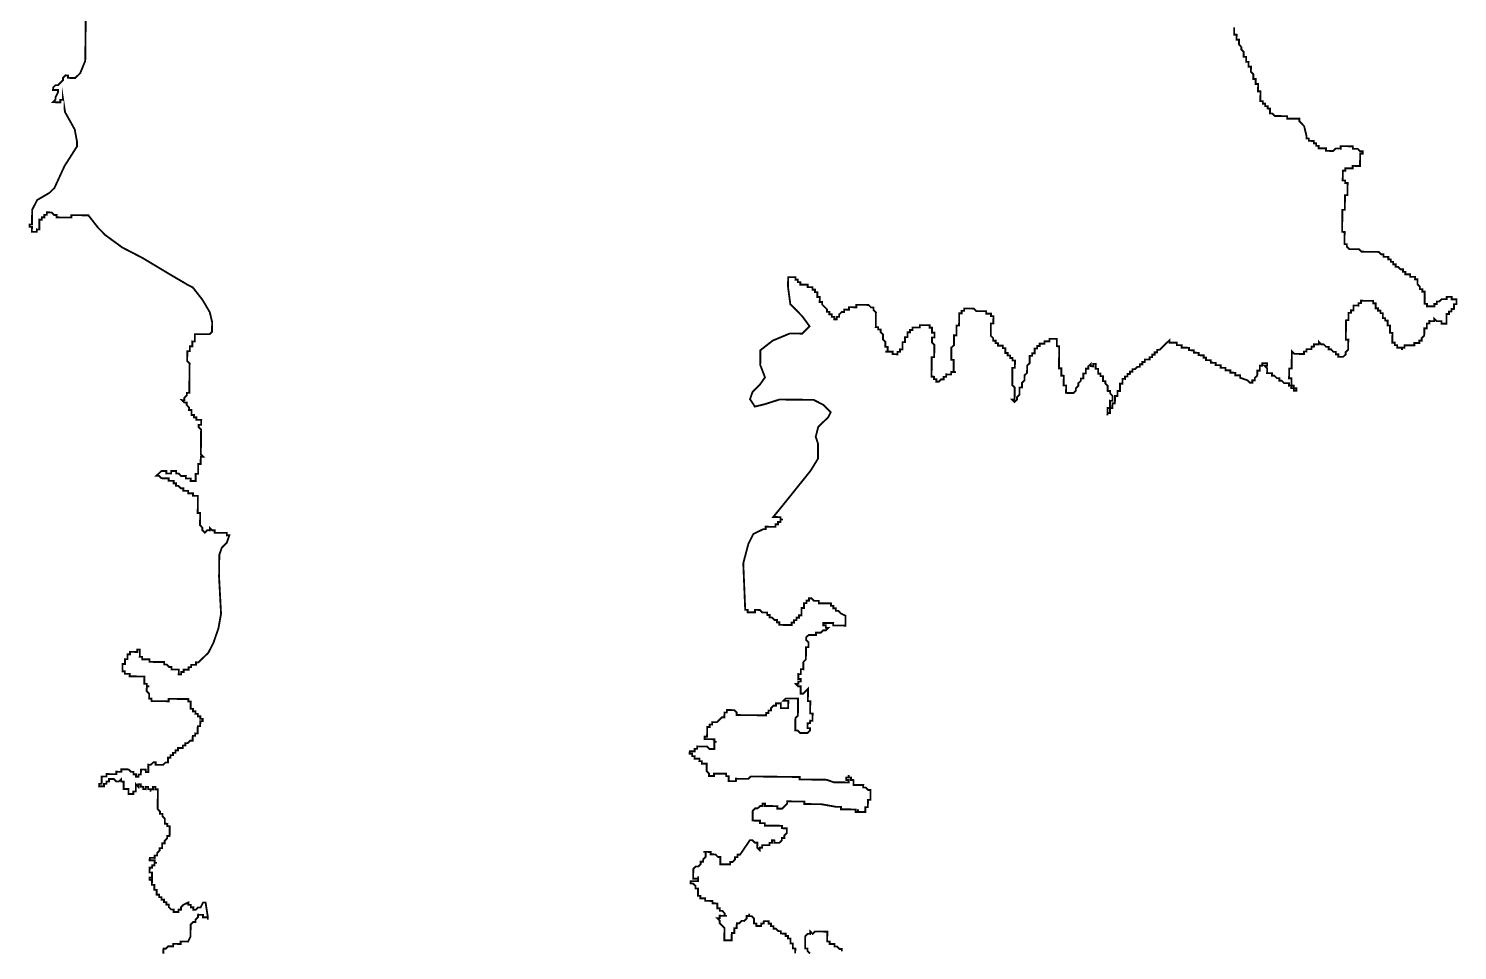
# Model space of a CAD drawing. Header units: metres. Extents: x 257673 to 289848, y 2129691 to 2228029.
# Drawn here: x 264902 to 267212, y 2200883 to 2202372 of the extents above; entities that cross this region are included whole.
import ezdxf

# ---------------------------------------------------------------- set-up
doc = ezdxf.new("R2010")
doc.units = ezdxf.units.M
doc.header["$MEASUREMENT"] = 0
doc.layers.add('HAZARDS LINE', color=1, linetype='Continuous')

msp = doc.modelspace()

# ---------------------------------------------------------------- linework, layer by layer
at = {"layer": 'HAZARDS LINE', "lineweight": 18, "const_width": 2.97}
for points in [[(265120.2, 2200877.5), (265120.2, 2200881.4), (265120.3, 2200885.4), (265124.2, 2200885.3), (265128.2, 2200889.2), (265132.2, 2200889.2), (265136.1, 2200889.2), (265136.2, 2200893.1), (265140.1, 2200893.1), (265144.1, 2200893), (265148.1, 2200893), (265148.1, 2200896.9), (265160, 2200896.8), (265164, 2200904.7), (265164.1, 2200908.6), (265164.1, 2200912.6), (265164.2, 2200916.6), (265164.2, 2200920.5), (265164.2, 2200924.5), (265168.2, 2200928.4), (265172.2, 2200928.3), (265172.2, 2200932.3), (265176.2, 2200936.2), (265176.3, 2200940.2), (265180.3, 2200940.1), (265184.2, 2200940.1), (265184.2, 2200936.1), (265188.1, 2200936.1), (265192.1, 2200936), (265192, 2200932.1), (265192.1, 2200936), (265188.4, 2200959.8), (265184.4, 2200959.9), (265180.4, 2200952), (265176.4, 2200952), (265172.4, 2200948.1), (265168.5, 2200948.2), (265168.5, 2200952.1), (265164.6, 2200952.2), (265164.6, 2200956.1), (265160.6, 2200956.2), (265160.7, 2200960.1), (265152.7, 2200956.3), (265148.7, 2200952.4), (265148.7, 2200948.4), (265144.7, 2200948.4), (265144.7, 2200944.5), (265140.7, 2200944.5), (265136.8, 2200944.6), (265136.8, 2200948.5), (265132.8, 2200948.6), (265128.9, 2200952.6), (265129, 2200956.5), (265125, 2200956.6), (265125.1, 2200960.5), (265121.1, 2200960.6), (265121.2, 2200964.5), (265117.2, 2200964.6), (265117.2, 2200968.6), (265113.3, 2200968.6), (265113.3, 2200972.6), (265109.4, 2200972.6), (265109.4, 2200976.6), (265109.5, 2200980.5), (265105.5, 2200980.6), (265105.5, 2200984.5), (265105.6, 2200988.5), (265101.6, 2200988.5), (265101.7, 2200992.5), (265101.7, 2200996.4), (265097.8, 2200996.5), (265097.8, 2201000.4), (265101.8, 2201000.4), (265101.7, 2200996.4), (265101.8, 2201000.4), (265101.8, 2201004.4), (265101.9, 2201008.3), (265097.9, 2201008.4), (265097.9, 2201012.3), (265098, 2201016.3), (265101.9, 2201016.2), (265102, 2201020.2), (265105.9, 2201020.1), (265106, 2201024.1), (265109.9, 2201024.1), (265106, 2201024.1), (265106, 2201028.1), (265102.1, 2201028.1), (265098.1, 2201028.2), (265098.2, 2201032.1), (265102.1, 2201032.1), (265106.1, 2201032), (265106.1, 2201036), (265110.1, 2201035.9), (265110.1, 2201039.9), (265114.1, 2201043.8), (265114.2, 2201047.8), (265118.1, 2201047.7), (265118.2, 2201051.7), (265118.2, 2201055.6), (265122.2, 2201055.6), (265122.2, 2201059.6), (265126.2, 2201063.5), (265126.3, 2201067.4), (265130.2, 2201067.4), (265130.3, 2201071.3), (265130.3, 2201075.3), (265130.4, 2201079.3), (265130.4, 2201083.2), (265126.4, 2201083.3), (265126.5, 2201087.2), (265122.5, 2201087.3), (265122.6, 2201091.2), (265122.6, 2201095.2), (265118.7, 2201099.2), (265118.8, 2201103.1), (265114.8, 2201103.2), (265114.8, 2201107.1), (265110.9, 2201111.1), (265111, 2201115.1), (265111, 2201119.1), (265111.1, 2201123), (265111.1, 2201127), (265111.2, 2201130.9), (265111.2, 2201134.9), (265111.2, 2201138.9), (265111.3, 2201142.8), (265107.3, 2201142.9), (265107.4, 2201146.8), (265103.4, 2201146.9), (265103.4, 2201142.9), (265099.4, 2201143), (265099.4, 2201139), (265099.4, 2201143), (265095.5, 2201143), (265095.5, 2201147), (265091.5, 2201147), (265091.5, 2201143), (265087.5, 2201143.1), (265087.6, 2201147), (265083.6, 2201147.1), (265083.7, 2201151), (265079.7, 2201151.1), (265079.7, 2201147.1), (265075.8, 2201151.1), (265075.7, 2201147.2), (265075.7, 2201143.2), (265075.6, 2201139.3), (265071.7, 2201139.3), (265071.6, 2201135.3), (265067.7, 2201135.4), (265063.7, 2201135.4), (265063.7, 2201139.4), (265063.8, 2201143.4), (265059.8, 2201143.4), (265055.9, 2201143.4), (265055.9, 2201147.4), (265056, 2201151.4), (265056, 2201155.3), (265052.1, 2201155.4), (265052.1, 2201159.3), (265048.1, 2201155.4), (265044.1, 2201155.5), (265040.2, 2201159.5), (265036.3, 2201159.5), (265032.3, 2201159.5), (265032.3, 2201155.6), (265028.3, 2201155.6), (265028.3, 2201151.7), (265024.3, 2201151.7), (265024.3, 2201147.8), (265020.3, 2201147.8), (265016.3, 2201147.8), (265016.4, 2201151.8), (265020.3, 2201151.8), (265020.4, 2201155.7), (265020.4, 2201159.7), (265020.5, 2201163.6), (265024.4, 2201163.6), (265028.4, 2201163.5), (265028.4, 2201167.5), (265032.4, 2201167.5), (265036.4, 2201167.4), (265040.3, 2201167.4), (265044.3, 2201167.3), (265044.3, 2201171.3), (265048.3, 2201171.2), (265052.2, 2201171.2), (265052.3, 2201175.2), (265056.2, 2201175.1), (265060.2, 2201175.1), (265064.1, 2201175), (265068.1, 2201171), (265072, 2201171), (265072, 2201167), (265075.9, 2201167), (265075.9, 2201163), (265079.8, 2201163), (265079.9, 2201166.9), (265083.8, 2201166.9), (265083.9, 2201170.8), (265083.9, 2201174.8), (265087.9, 2201174.8), (265091.9, 2201174.7), (265091.8, 2201170.7), (265095.8, 2201170.7), (265095.8, 2201174.7), (265095.9, 2201178.6), (265095.9, 2201182.6), (265099.9, 2201182.5), (265103.9, 2201186.4), (265107.8, 2201186.4), (265107.8, 2201182.4), (265111.7, 2201182.4), (265115.7, 2201182.4), (265119.6, 2201182.3), (265123.7, 2201186.2), (265127.6, 2201186.2), (265127.7, 2201190.1), (265127.7, 2201194.1), (265131.7, 2201194.1), (265131.7, 2201198), (265135.7, 2201198), (265135.7, 2201201.9), (265139.7, 2201201.9), (265139.7, 2201205.8), (265143.7, 2201205.8), (265143.7, 2201209.8), (265147.7, 2201209.7), (265151.6, 2201209.7), (265151.7, 2201213.6), (265155.6, 2201213.6), (265155.7, 2201217.5), (265159.6, 2201217.5), (265163.6, 2201221.4), (265167.6, 2201221.4), (265167.6, 2201225.3), (265167.7, 2201229.3), (265171.6, 2201229.2), (265171.7, 2201233.2), (265175.6, 2201233.1), (265175.7, 2201237.1), (265175.7, 2201241.1), (265175.8, 2201245), (265179.7, 2201245), (265179.8, 2201248.9), (265179.8, 2201252.9), (265183.8, 2201252.9), (265183.8, 2201256.8), (265179.9, 2201256.9), (265179.9, 2201260.8), (265176, 2201260.9), (265176, 2201264.8), (265172, 2201264.9), (265172.1, 2201268.8), (265168.1, 2201268.9), (265168.2, 2201272.8), (265164.2, 2201272.9), (265164.3, 2201276.8), (265164.3, 2201280.8), (265164.3, 2201284.7), (265160.4, 2201284.8), (265160.4, 2201288.7), (265156.5, 2201288.8), (265152.5, 2201288.8), (265148.6, 2201288.9), (265144.6, 2201288.9), (265140.6, 2201289), (265136.7, 2201289), (265132.7, 2201289.1), (265128.8, 2201289.1), (265128.7, 2201285.1), (265124.8, 2201285.2), (265116.9, 2201285.3), (265112.9, 2201285.3), (265108.9, 2201285.4), (265105, 2201285.4), (265101, 2201285.5), (265101.1, 2201289.4), (265097.1, 2201289.5), (265097.2, 2201293.4), (265097.2, 2201297.4), (265093.3, 2201301.4), (265093.3, 2201305.3), (265093.4, 2201309.3), (265097.3, 2201309.3), (265093.4, 2201309.3), (265093.4, 2201313.3), (265089.5, 2201313.3), (265089.5, 2201317.3), (265089.5, 2201321.2), (265089.6, 2201325.2), (265085.6, 2201325.2), (265081.7, 2201325.3), (265077.7, 2201325.3), (265073.8, 2201325.4), (265069.8, 2201325.4), (265065.8, 2201325.4), (265065.9, 2201329.4), (265061.9, 2201329.4), (265058, 2201329.5), (265058, 2201333.5), (265054.1, 2201333.5), (265054.1, 2201337.5), (265054.1, 2201341.4), (265054.2, 2201345.4), (265058.2, 2201345.3), (265058.2, 2201349.3), (265058.2, 2201353.2), (265062.2, 2201353.2), (265062.2, 2201357.2), (265062.3, 2201361.1), (265066.2, 2201361.1), (265066.3, 2201365), (265070.2, 2201365), (265074.2, 2201364.9), (265078.2, 2201364.9), (265078.2, 2201368.9), (265082.2, 2201368.8), (265082.1, 2201364.9), (265082.1, 2201360.9), (265082, 2201356.9), (265086, 2201356.9), (265085.9, 2201352.9), (265089.9, 2201352.9), (265093.9, 2201352.8), (265097.8, 2201352.8), (265097.8, 2201348.8), (265101.7, 2201348.8), (265105.7, 2201348.7), (265109.6, 2201348.7), (265113.6, 2201348.7), (265117.6, 2201348.6), (265121.5, 2201348.6), (265121.5, 2201344.6), (265125.4, 2201344.6), (265129.3, 2201340.6), (265133.3, 2201340.5), (265133.3, 2201336.6), (265137.2, 2201336.5), (265141.2, 2201336.5), (265145.1, 2201336.4), (265145.1, 2201332.5), (265145, 2201328.5), (265149, 2201328.5), (265149, 2201332.4), (265153, 2201332.4), (265153.1, 2201336.3), (265157, 2201336.3), (265161, 2201336.2), (265161, 2201340.2), (265165, 2201340.2), (265165, 2201344.1), (265169, 2201344.1), (265172.9, 2201344), (265173, 2201348), (265176.9, 2201347.9), (265180.9, 2201351.9), (265192.9, 2201363.6), (265201, 2201379.3), (265209.2, 2201403), (265213.4, 2201426.7), (265210.2, 2201486.1), (265210.6, 2201521.8), (265214.7, 2201533.6), (265222.7, 2201541.4), (265226.8, 2201553.3), (265222.8, 2201553.3), (265222.8, 2201557.3), (265218.9, 2201557.3), (265214.9, 2201557.3), (265211, 2201557.4), (265207, 2201557.4), (265203, 2201557.5), (265203.1, 2201561.4), (265199.1, 2201561.5), (265195.2, 2201565.5), (265195.2, 2201561.5), (265191.2, 2201561.6), (265187.2, 2201557.7), (265183.3, 2201561.7), (265183.3, 2201565.6), (265179.4, 2201569.6), (265179.5, 2201573.6), (265179.5, 2201577.5), (265179.6, 2201581.5), (265179.6, 2201585.5), (265179.7, 2201589.4), (265175.7, 2201589.5), (265175.7, 2201593.4), (265175.8, 2201597.4), (265175.8, 2201601.3), (265175.9, 2201605.3), (265175.9, 2201609.3), (265176, 2201613.2), (265176, 2201617.2), (265172.1, 2201617.2), (265168.1, 2201617.3), (265168.1, 2201621.2), (265164.2, 2201621.3), (265160.2, 2201621.3), (265160.3, 2201625.3), (265156.3, 2201625.3), (265152.4, 2201625.4), (265152.4, 2201629.3), (265148.4, 2201629.4), (265144.5, 2201633.4), (265140.6, 2201633.4), (265140.6, 2201637.4), (265136.7, 2201637.4), (265136.7, 2201641.4), (265132.7, 2201641.4), (265128.8, 2201641.5), (265128.8, 2201645.4), (265124.9, 2201645.5), (265120.9, 2201645.5), (265117, 2201645.6), (265113, 2201649.6), (265109.1, 2201649.6), (265113.1, 2201653.5), (265117.1, 2201657.4), (265121, 2201657.4), (265125, 2201657.3), (265125, 2201653.4), (265128.9, 2201653.3), (265132.9, 2201653.3), (265132.9, 2201657.2), (265136.9, 2201657.2), (265140.8, 2201657.2), (265140.8, 2201653.2), (265144.8, 2201653.2), (265148.7, 2201649.2), (265152.6, 2201649.1), (265156.6, 2201649.1), (265156.5, 2201645.1), (265160.5, 2201645.1), (265164.5, 2201645), (265164.4, 2201641.1), (265168.4, 2201641), (265172.3, 2201641), (265172.4, 2201644.9), (265172.4, 2201648.9), (265172.5, 2201652.8), (265176.4, 2201652.8), (265176.5, 2201656.8), (265176.5, 2201660.7), (265176.5, 2201664.7), (265176.6, 2201668.6), (265180.6, 2201668.6), (265180.6, 2201672.5), (265180.6, 2201676.5), (265180.7, 2201680.5), (265184.6, 2201680.4), (265180.7, 2201684.4), (265180.8, 2201688.4), (265180.8, 2201692.3), (265180.9, 2201696.3), (265180.9, 2201700.3), (265181, 2201704.2), (265181, 2201708.2), (265181, 2201712.1), (265181.1, 2201716.1), (265181.1, 2201720), (265181.2, 2201724), (265177.3, 2201728), (265177.3, 2201732), (265181.3, 2201731.9), (265181.3, 2201735.9), (265181.4, 2201739.8), (265177.4, 2201739.9), (265173.4, 2201739.9), (265173.5, 2201743.9), (265169.5, 2201743.9), (265169.6, 2201747.9), (265165.6, 2201747.9), (265165.7, 2201751.9), (265165.7, 2201755.9), (265161.7, 2201755.9), (265161.8, 2201759.9), (265157.9, 2201763.9), (265157.9, 2201767.8), (265154, 2201767.9), (265150, 2201771.9), (265154, 2201771.8), (265154.1, 2201775.8), (265158.1, 2201779.7), (265158.1, 2201783.7), (265162.1, 2201783.6), (265162.1, 2201787.6), (265162.1, 2201791.5), (265162.2, 2201795.5), (265162.2, 2201799.4), (265162.3, 2201803.4), (265162.3, 2201807.4), (265162.4, 2201811.3), (265162.4, 2201815.3), (265162.5, 2201819.2), (265162.5, 2201823.2), (265162.5, 2201827.2), (265162.6, 2201831.1), (265158.7, 2201835.1), (265158.7, 2201839.1), (265158.8, 2201843), (265158.8, 2201847), (265158.9, 2201850.9), (265162.8, 2201850.9), (265162.9, 2201854.9), (265162.9, 2201858.8), (265166.9, 2201858.8), (265166.9, 2201862.7), (265167, 2201866.7), (265170.9, 2201866.6), (265171, 2201870.6), (265171, 2201874.6), (265171, 2201878.5), (265175, 2201878.5), (265179, 2201878.4), (265182.9, 2201878.4), (265186.9, 2201878.3), (265190.8, 2201878.3), (265194.8, 2201878.3), (265198.8, 2201882.2), (265199, 2201898), (265195.2, 2201913.9), (265183.5, 2201933.8), (265167.9, 2201953.8), (265160.1, 2201957.8), (265132.5, 2201974), (265085.4, 2202002.2), (265053.9, 2202018.4), (265026.4, 2202038.5), (265018.6, 2202046.5), (265014.6, 2202050.5), (264999, 2202070.5), (264987.2, 2202070.6), (264983.2, 2202070.7), (264979.2, 2202070.7), (264975.3, 2202070.8), (264971.3, 2202070.8), (264971.3, 2202066.9), (264967.3, 2202066.9), (264963.4, 2202066.9), (264959.4, 2202067), (264955.5, 2202067), (264951.5, 2202067.1), (264947.5, 2202067.1), (264947.6, 2202071.1), (264943.6, 2202071.1), (264939.7, 2202075.1), (264935.8, 2202075.2), (264931.8, 2202075.2), (264931.8, 2202071.3), (264927.8, 2202071.3), (264927.8, 2202067.3), (264923.8, 2202067.4), (264923.7, 2202063.4), (264919.8, 2202063.5), (264919.7, 2202059.5), (264919.7, 2202055.6), (264919.7, 2202051.6), (264919.6, 2202047.6), (264915.7, 2202047.7), (264915.6, 2202043.7), (264911.7, 2202043.8), (264907.7, 2202043.8), (264907.7, 2202047.8), (264907.8, 2202051.7), (264903.8, 2202051.8), (264903.9, 2202055.7), (264907.8, 2202055.7), (264907.9, 2202059.6), (264907.9, 2202063.6), (264908.1, 2202079.4), (264916.2, 2202095.2), (264936.1, 2202106.8), (264944.1, 2202114.7), (264960.4, 2202150.1), (264980.5, 2202181.6), (264980.6, 2202189.5), (264976.9, 2202209.3), (264961.3, 2202237.2), (264957.6, 2202261), (264957.6, 2202257), (264953.6, 2202257.1), (264953.6, 2202253.1), (264949.6, 2202253.2), (264945.7, 2202253.2), (264941.7, 2202253.3), (264945.7, 2202257.2), (264945.8, 2202261.1), (264949.8, 2202269), (264949.9, 2202273), (264945.9, 2202273), (264941.9, 2202273.1), (264942, 2202277), (264946, 2202280.9), (264950, 2202280.9), (264954, 2202284.8), (264958, 2202288.7), (264958, 2202292.7), (264962, 2202296.6), (264966, 2202296.5), (264965.9, 2202292.6), (264969.9, 2202292.5), (264973.8, 2202292.5), (264977.8, 2202292.4), (264985.8, 2202300.3), (264993.9, 2202320), (264994.3, 2202351.6), (264994.8, 2202399.1)], [(266851, 2202374.3), (266851, 2202370.3), (266851, 2202366.3), (266850.9, 2202362.4), (266854.9, 2202362.3), (266854.8, 2202358.4), (266854.8, 2202354.4), (266858.7, 2202354.4), (266858.7, 2202350.4), (266858.6, 2202346.5), (266862.6, 2202342.4), (266862.5, 2202338.5), (266866.4, 2202334.5), (266866.4, 2202330.5), (266866.3, 2202326.6), (266870.3, 2202326.5), (266870.3, 2202322.6), (266870.2, 2202318.6), (266874.2, 2202318.6), (266874.1, 2202314.6), (266874.1, 2202310.6), (266878, 2202310.6), (266878, 2202306.6), (266877.9, 2202302.7), (266881.9, 2202298.7), (266881.8, 2202294.7), (266881.8, 2202290.8), (266885.7, 2202290.7), (266885.7, 2202286.8), (266885.6, 2202282.8), (266889.6, 2202282.8), (266889.6, 2202278.8), (266889.5, 2202274.8), (266889.5, 2202270.9), (266893.4, 2202270.8), (266893.4, 2202266.9), (266893.3, 2202262.9), (266893.3, 2202259), (266893.2, 2202255), (266897.2, 2202255), (266897.2, 2202251), (266901.1, 2202251), (266901.1, 2202247), (266905, 2202247), (266905, 2202243), (266908.9, 2202242.9), (266908.9, 2202239), (266908.8, 2202235), (266912.8, 2202235), (266916.7, 2202231), (266920.7, 2202230.9), (266924.6, 2202230.9), (266928.6, 2202230.8), (266932.6, 2202230.8), (266936.5, 2202230.8), (266936.5, 2202226.8), (266940.4, 2202226.8), (266944.4, 2202226.7), (266948.3, 2202226.7), (266952.3, 2202226.6), (266956.3, 2202226.6), (266956.2, 2202222.6), (266964, 2202214.6), (266967.8, 2202198.7), (266967.8, 2202194.8), (266971.7, 2202194.7), (266971.7, 2202190.8), (266975.6, 2202190.7), (266979.6, 2202190.7), (266979.6, 2202186.7), (266983.5, 2202186.7), (266983.5, 2202182.7), (266987.4, 2202182.7), (266987.4, 2202178.7), (266991.3, 2202178.7), (266995.3, 2202178.6), (266999.3, 2202178.6), (266999.2, 2202174.6), (267003.2, 2202174.6), (267007.1, 2202174.5), (267011.1, 2202174.5), (267015.1, 2202178.4), (267019, 2202178.4), (267023, 2202178.3), (267023, 2202182.3), (267027, 2202182.2), (267031, 2202182.2), (267034.9, 2202182.1), (267038.9, 2202182.1), (267042.8, 2202182.1), (267042.8, 2202178.1), (267046.8, 2202178), (267050.7, 2202178), (267054.6, 2202174), (267058.6, 2202174), (267058.5, 2202170), (267054.6, 2202170), (267054.5, 2202166.1), (267054.5, 2202162.1), (267054.4, 2202158.2), (267054.4, 2202154.2), (267054.4, 2202150.3), (267050.4, 2202150.3), (267046.4, 2202150.3), (267042.5, 2202150.4), (267042.4, 2202146.4), (267038.5, 2202146.5), (267034.5, 2202146.5), (267030.6, 2202146.6), (267030.5, 2202142.6), (267026.6, 2202142.6), (267026.5, 2202138.7), (267026.5, 2202134.7), (267026.4, 2202130.8), (267026.4, 2202126.8), (267030.3, 2202126.8), (267030.3, 2202122.8), (267034.3, 2202122.8), (267034.2, 2202118.8), (267034.2, 2202114.8), (267034.1, 2202110.9), (267034.1, 2202106.9), (267034, 2202103), (267030.1, 2202103), (267030, 2202099.1), (267030, 2202095.1), (267029.9, 2202091.1), (267029.9, 2202087.2), (267029.8, 2202083.2), (267029.8, 2202079.3), (267025.8, 2202079.3), (267025.8, 2202075.4), (267025.8, 2202071.4), (267025.7, 2202067.4), (267025.7, 2202063.5), (267025.6, 2202059.5), (267025.6, 2202055.6), (267025.5, 2202051.6), (267025.5, 2202047.6), (267025.4, 2202043.7), (267029.4, 2202043.6), (267029.4, 2202039.7), (267029.3, 2202035.7), (267029.3, 2202031.8), (267029.2, 2202027.8), (267029.2, 2202023.8), (267033.1, 2202023.8), (267033.1, 2202019.8), (267037, 2202015.8), (267041, 2202015.8), (267044.9, 2202015.7), (267048.9, 2202015.7), (267052.8, 2202015.7), (267056.7, 2202011.7), (267060.7, 2202011.6), (267064.7, 2202011.6), (267068.6, 2202011.5), (267072.6, 2202011.5), (267076.5, 2202011.4), (267080.5, 2202011.4), (267084.5, 2202011.3), (267088.4, 2202007.3), (267092.3, 2202007.3), (267092.3, 2202003.3), (267096.2, 2202003.3), (267100.2, 2202003.2), (267100.2, 2201999.3), (267104.1, 2201999.2), (267104.1, 2201995.3), (267108, 2201995.2), (267108, 2201991.3), (267111.9, 2201991.2), (267111.9, 2201987.3), (267115.8, 2201987.2), (267119.8, 2201983.2), (267123.7, 2201983.2), (267123.7, 2201979.2), (267127.6, 2201979.2), (267127.6, 2201975.2), (267131.5, 2201975.2), (267135.5, 2201975.1), (267135.5, 2201971.2), (267139.4, 2201971.1), (267143.4, 2201971.1), (267143.3, 2201967.1), (267147.3, 2201967.1), (267147.2, 2201963.1), (267147.2, 2201959.2), (267151.1, 2201955.2), (267151.1, 2201951.2), (267155, 2201951.2), (267155, 2201947.2), (267158.9, 2201947.2), (267158.9, 2201943.2), (267158.9, 2201939.2), (267158.8, 2201935.3), (267158.8, 2201931.3), (267158.7, 2201927.4), (267162.7, 2201927.3), (267162.6, 2201923.4), (267166.6, 2201923.3), (267170.5, 2201923.3), (267174.5, 2201923.2), (267174.5, 2201927.2), (267178.5, 2201927.1), (267178.6, 2201931.1), (267182.5, 2201931.1), (267186.5, 2201935), (267190.5, 2201934.9), (267194.4, 2201934.9), (267194.5, 2201938.8), (267198.4, 2201938.8), (267202.4, 2201938.8), (267202.3, 2201934.8), (267206.3, 2201934.7), (267210.3, 2201934.7), (267210.2, 2201930.7), (267210.2, 2201926.8), (267206.2, 2201926.8), (267206.2, 2201922.9), (267206.1, 2201918.9), (267202.2, 2201919), (267202.1, 2201915), (267198.2, 2201915), (267198.1, 2201911.1), (267194.2, 2201911.1), (267194.1, 2201907.2), (267194.1, 2201903.2), (267194, 2201899.3), (267194, 2201895.3), (267190, 2201895.3), (267186.1, 2201895.4), (267186.1, 2201899.3), (267182.2, 2201899.4), (267178.2, 2201899.4), (267174.3, 2201903.4), (267174.2, 2201899.5), (267170.3, 2201899.5), (267166.3, 2201899.6), (267166.3, 2201895.6), (267162.3, 2201895.7), (267162.3, 2201891.7), (267162.2, 2201887.7), (267158.3, 2201887.8), (267158.2, 2201883.8), (267158.2, 2201879.9), (267158.1, 2201875.9), (267154.1, 2201872), (267154.1, 2201868), (267150.1, 2201868.1), (267150.1, 2201864.1), (267146.1, 2201864.2), (267142.2, 2201864.2), (267142.1, 2201860.3), (267138.2, 2201860.3), (267134.2, 2201860.3), (267130.3, 2201860.4), (267126.3, 2201860.4), (267126.3, 2201856.5), (267122.3, 2201856.5), (267122.2, 2201852.6), (267122.3, 2201856.5), (267118.3, 2201856.6), (267114.4, 2201856.6), (267114.4, 2201860.6), (267110.5, 2201860.6), (267110.5, 2201864.6), (267106.5, 2201864.6), (267106.6, 2201868.6), (267106.6, 2201872.5), (267106.7, 2201876.5), (267106.7, 2201880.4), (267102.8, 2201880.5), (267102.8, 2201884.4), (267102.9, 2201888.4), (267102.9, 2201892.4), (267098.9, 2201892.4), (267099, 2201896.4), (267099, 2201900.3), (267095.1, 2201900.4), (267095.1, 2201904.3), (267091.2, 2201904.4), (267091.2, 2201908.3), (267091.3, 2201912.3), (267087.3, 2201912.3), (267087.3, 2201916.3), (267083.4, 2201916.3), (267083.4, 2201920.3), (267079.5, 2201920.3), (267079.5, 2201924.3), (267079.6, 2201928.3), (267075.6, 2201928.3), (267075.6, 2201932.3), (267071.7, 2201932.3), (267067.7, 2201932.4), (267063.8, 2201932.4), (267059.8, 2201932.4), (267055.9, 2201932.5), (267055.8, 2201928.5), (267051.9, 2201928.6), (267051.8, 2201924.6), (267047.9, 2201924.7), (267043.9, 2201924.7), (267043.8, 2201920.7), (267043.8, 2201916.8), (267039.8, 2201916.8), (267039.8, 2201912.9), (267035.8, 2201912.9), (267035.8, 2201909), (267035.8, 2201905), (267035.7, 2201901), (267031.8, 2201901.1), (267031.7, 2201897.1), (267031.7, 2201893.2), (267031.6, 2201889.2), (267031.6, 2201885.3), (267031.5, 2201881.3), (267031.5, 2201877.3), (267031.4, 2201873.4), (267031.4, 2201869.4), (267035.4, 2201869.4), (267035.3, 2201865.4), (267035.3, 2201861.5), (267035.2, 2201857.5), (267035.2, 2201853.5), (267031.2, 2201849.6), (267031.1, 2201845.7), (267027.1, 2201841.8), (267023.2, 2201841.8), (267019.2, 2201841.8), (267019.3, 2201845.8), (267015.3, 2201845.8), (267015.3, 2201849.8), (267011.4, 2201849.8), (267007.5, 2201853.9), (267003.5, 2201853.9), (267003.6, 2201857.9), (266999.6, 2201857.9), (266995.7, 2201861.9), (266991.7, 2201861.9), (266987.8, 2201866), (266987.8, 2201862), (266983.8, 2201862), (266979.9, 2201862.1), (266979.8, 2201858.1), (266975.8, 2201858.2), (266975.8, 2201854.2), (266971.8, 2201854.3), (266967.9, 2201854.3), (266967.8, 2201850.3), (266963.9, 2201850.4), (266963.8, 2201846.4), (266959.9, 2201846.5), (266955.9, 2201846.5), (266952, 2201846.6), (266948, 2201846.6), (266944.1, 2201850.6), (266944.1, 2201846.6), (266944, 2201842.7), (266944, 2201838.7), (266943.9, 2201834.8), (266943.9, 2201830.8), (266943.8, 2201826.9), (266943.8, 2201822.9), (266939.8, 2201822.9), (266939.8, 2201819), (266939.7, 2201815), (266939.7, 2201811.1), (266939.6, 2201807.1), (266943.6, 2201807.1), (266943.6, 2201803.1), (266943.5, 2201799.1), (266943.5, 2201795.2), (266947.4, 2201795.1), (266947.4, 2201791.2), (266951.3, 2201791.1), (266951.3, 2201787.2), (266947.3, 2201787.2), (266947.4, 2201791.2), (266943.4, 2201791.2), (266943.5, 2201795.2), (266939.5, 2201795.2), (266939.6, 2201799.2), (266935.6, 2201799.2), (266931.6, 2201799.3), (266927.7, 2201803.3), (266923.8, 2201803.3), (266923.8, 2201807.3), (266919.9, 2201807.3), (266915.9, 2201811.3), (266912, 2201811.4), (266912, 2201815.3), (266908.1, 2201815.4), (266904.1, 2201815.4), (266904.2, 2201819.4), (266904.2, 2201823.3), (266900.3, 2201827.3), (266904.2, 2201827.3), (266904.3, 2201831.3), (266900.3, 2201831.3), (266896.4, 2201831.4), (266896.3, 2201827.4), (266892.4, 2201827.4), (266892.3, 2201823.5), (266892.3, 2201819.5), (266888.3, 2201819.6), (266888.3, 2201815.6), (266888.2, 2201811.6), (266884.2, 2201807.7), (266884.2, 2201803.8), (266880.2, 2201803.8), (266880.2, 2201799.9), (266876.2, 2201799.9), (266872.3, 2201803.9), (266860.5, 2201808), (266860.5, 2201812), (266856.6, 2201812), (266852.6, 2201812), (266852.7, 2201816), (266848.7, 2201816.1), (266844.7, 2201816.1), (266844.8, 2201820.1), (266840.8, 2201820.1), (266836.9, 2201820.1), (266836.9, 2201824.1), (266833, 2201824.1), (266829, 2201824.2), (266829, 2201828.2), (266825.1, 2201828.2), (266821.1, 2201828.2), (266821.2, 2201832.2), (266817.2, 2201832.2), (266813.3, 2201832.3), (266813.3, 2201836.2), (266809.3, 2201836.3), (266805.4, 2201836.3), (266805.4, 2201840.3), (266801.5, 2201840.3), (266801.5, 2201844.3), (266797.6, 2201844.3), (266793.6, 2201844.4), (266793.7, 2201848.3), (266789.7, 2201848.4), (266785.7, 2201848.4), (266785.8, 2201852.4), (266781.8, 2201852.4), (266777.9, 2201852.5), (266777.9, 2201856.4), (266774, 2201856.5), (266770, 2201856.5), (266766, 2201856.6), (266766.1, 2201860.5), (266762.1, 2201860.6), (266758.2, 2201860.6), (266758.2, 2201864.6), (266754.3, 2201864.6), (266750.3, 2201864.7), (266746.3, 2201864.7), (266746.4, 2201868.7), (266742.4, 2201864.8), (266738.4, 2201860.8), (266734.4, 2201856.9), (266730.4, 2201853), (266726.4, 2201853.1), (266726.4, 2201849.1), (266722.4, 2201849.1), (266722.4, 2201845.2), (266718.4, 2201845.2), (266718.4, 2201841.3), (266714.4, 2201841.3), (266714.4, 2201837.4), (266710.4, 2201837.4), (266706.4, 2201837.5), (266706.4, 2201833.5), (266702.4, 2201833.5), (266702.4, 2201829.6), (266698.4, 2201829.6), (266698.4, 2201825.7), (266694.4, 2201825.7), (266690.4, 2201821.8), (266686.5, 2201821.8), (266686.4, 2201817.9), (266682.5, 2201817.9), (266682.4, 2201814), (266678.5, 2201814), (266678.4, 2201810.1), (266674.5, 2201810.1), (266674.4, 2201806.1), (266670.5, 2201806.2), (266670.4, 2201802.2), (266670.4, 2201798.3), (266666.4, 2201798.3), (266666.4, 2201794.4), (266666.3, 2201790.4), (266666.3, 2201786.4), (266662.3, 2201786.5), (266662.3, 2201782.5), (266662.2, 2201778.6), (266658.3, 2201778.6), (266658.2, 2201774.7), (266658.2, 2201770.7), (266658.1, 2201766.7), (266654.2, 2201766.8), (266654.1, 2201762.8), (266654.1, 2201758.9), (266650.1, 2201758.9), (266650.1, 2201754.9), (266650.1, 2201751), (266646.1, 2201751), (266646, 2201747.1), (266646.1, 2201751), (266646.1, 2201755), (266646.2, 2201759), (266650.1, 2201758.9), (266650.2, 2201762.9), (266650.2, 2201766.8), (266650.3, 2201770.8), (266654.2, 2201770.7), (266654.3, 2201774.7), (266654.3, 2201778.7), (266650.4, 2201782.7), (266650.5, 2201786.6), (266646.5, 2201786.7), (266646.5, 2201790.6), (266646.6, 2201794.6), (266642.7, 2201798.6), (266642.7, 2201802.5), (266638.8, 2201802.6), (266638.8, 2201806.5), (266638.8, 2201810.5), (266634.9, 2201810.5), (266634.9, 2201814.5), (266631, 2201814.5), (266631, 2201818.5), (266631.1, 2201822.5), (266627.1, 2201822.5), (266627.2, 2201826.5), (266627.2, 2201830.4), (266623.2, 2201830.5), (266623.2, 2201826.5), (266619.2, 2201826.6), (266619.3, 2201830.5), (266615.3, 2201826.6), (266615.2, 2201822.6), (266611.3, 2201822.7), (266611.2, 2201818.7), (266611.2, 2201814.8), (266607.2, 2201814.8), (266607.2, 2201810.9), (266607.1, 2201806.9), (266603.2, 2201806.9), (266603.1, 2201803), (266599.1, 2201799.1), (266599.1, 2201795.1), (266595.1, 2201791.2), (266595, 2201787.2), (266591, 2201783.3), (266587.1, 2201783.4), (266583.1, 2201783.4), (266579.2, 2201783.5), (266579.2, 2201787.4), (266579.3, 2201791.4), (266579.3, 2201795.3), (266575.3, 2201795.4), (266575.4, 2201799.3), (266575.4, 2201803.3), (266575.5, 2201807.3), (266575.5, 2201811.2), (266571.6, 2201811.3), (266571.6, 2201815.2), (266571.7, 2201819.2), (266571.7, 2201823.1), (266567.7, 2201823.2), (266567.8, 2201827.1), (266567.8, 2201831.1), (266567.9, 2201835.1), (266567.9, 2201839), (266568, 2201843), (266568, 2201846.9), (266568.1, 2201850.9), (266568.1, 2201854.8), (266568.1, 2201858.8), (266564.2, 2201858.9), (266564.2, 2201862.8), (266564.3, 2201866.8), (266564.3, 2201870.7), (266560.4, 2201870.8), (266556.4, 2201870.8), (266552.4, 2201870.9), (266552.4, 2201866.9), (266548.4, 2201866.9), (266544.5, 2201867), (266544.4, 2201863), (266540.5, 2201863.1), (266536.5, 2201863.1), (266536.5, 2201859.2), (266532.5, 2201859.2), (266532.5, 2201855.2), (266528.5, 2201855.3), (266528.5, 2201851.3), (266528.4, 2201847.4), (266524.5, 2201847.4), (266524.4, 2201843.5), (266520.5, 2201843.5), (266520.4, 2201839.5), (266520.4, 2201835.6), (266520.3, 2201831.6), (266516.3, 2201827.7), (266516.3, 2201823.8), (266516.2, 2201819.8), (266516.2, 2201815.8), (266512.2, 2201811.9), (266512.1, 2201808), (266512.1, 2201804), (266508.1, 2201800.1), (266508.1, 2201796.1), (266508, 2201792.2), (266504.1, 2201792.2), (266504, 2201788.3), (266504, 2201784.3), (266503.9, 2201780.4), (266499.9, 2201776.4), (266499.9, 2201772.5), (266495.9, 2201768.6), (266492, 2201772.6), (266495.9, 2201772.5), (266496, 2201776.5), (266496, 2201780.4), (266496, 2201784.4), (266496.1, 2201788.4), (266496.1, 2201792.3), (266492.2, 2201796.3), (266492.3, 2201800.3), (266492.3, 2201804.2), (266492.4, 2201808.2), (266492.4, 2201812.2), (266492.4, 2201816.1), (266492.5, 2201820.1), (266492.5, 2201824), (266496.5, 2201824), (266496.5, 2201827.9), (266496.6, 2201831.9), (266496.6, 2201835.9), (266492.7, 2201835.9), (266492.7, 2201839.9), (266488.8, 2201839.9), (266488.8, 2201843.9), (266484.8, 2201843.9), (266484.9, 2201847.9), (266480.9, 2201847.9), (266481, 2201851.9), (266481, 2201855.8), (266477.1, 2201855.9), (266477.1, 2201859.8), (266473.2, 2201859.9), (266469.2, 2201859.9), (266469.2, 2201863.9), (266465.3, 2201863.9), (266465.3, 2201867.9), (266461.4, 2201867.9), (266461.4, 2201871.9), (266457.5, 2201875.9), (266457.5, 2201879.8), (266457.6, 2201883.8), (266457.6, 2201887.8), (266457.7, 2201891.7), (266457.7, 2201895.7), (266461.7, 2201895.6), (266461.7, 2201899.6), (266461.8, 2201903.6), (266461.8, 2201907.5), (266457.9, 2201907.6), (266457.9, 2201911.5), (266453.9, 2201911.6), (266450, 2201911.6), (266450, 2201915.6), (266446.1, 2201915.6), (266442.1, 2201915.7), (266438.2, 2201915.7), (266434.2, 2201915.7), (266430.3, 2201919.7), (266426.3, 2201919.8), (266422.4, 2201919.8), (266418.4, 2201919.9), (266414.5, 2201919.9), (266414.4, 2201916), (266410.4, 2201916), (266410.4, 2201912.1), (266406.4, 2201912.1), (266406.4, 2201908.1), (266406.4, 2201904.2), (266406.3, 2201900.2), (266406.3, 2201896.3), (266406.2, 2201892.3), (266402.3, 2201892.3), (266402.2, 2201888.4), (266402.2, 2201884.4), (266402.1, 2201880.5), (266402.1, 2201876.5), (266398.1, 2201876.6), (266398.1, 2201872.6), (266398, 2201868.6), (266398, 2201864.7), (266398, 2201860.7), (266393.9, 2201856.8), (266393.9, 2201852.9), (266393.9, 2201848.9), (266393.8, 2201844.9), (266393.8, 2201841), (266393.7, 2201837), (266397.7, 2201837), (266397.6, 2201833), (266397.6, 2201829.1), (266397.5, 2201825.1), (266397.5, 2201821.1), (266397.5, 2201817.2), (266401.4, 2201817.1), (266397.5, 2201817.2), (266393.5, 2201817.2), (266393.5, 2201813.3), (266389.5, 2201813.3), (266385.5, 2201813.4), (266385.5, 2201809.4), (266381.5, 2201809.4), (266381.5, 2201805.5), (266377.5, 2201805.5), (266373.5, 2201801.6), (266369.6, 2201801.7), (266369.6, 2201805.6), (266365.7, 2201805.7), (266365.7, 2201809.6), (266361.7, 2201809.7), (266361.8, 2201813.6), (266361.8, 2201817.6), (266361.9, 2201821.5), (266361.9, 2201825.5), (266362, 2201829.5), (266362, 2201833.4), (266362.1, 2201837.4), (266362.1, 2201841.3), (266366.1, 2201841.3), (266366.1, 2201845.2), (266366.2, 2201849.2), (266366.2, 2201853.2), (266366.2, 2201857.1), (266366.3, 2201861.1), (266362.4, 2201865.1), (266362.4, 2201869), (266362.5, 2201873), (266366.4, 2201873), (266366.5, 2201876.9), (266366.5, 2201880.9), (266362.6, 2201880.9), (266362.6, 2201884.9), (266362.6, 2201888.8), (266358.7, 2201888.9), (266358.7, 2201892.8), (266354.8, 2201892.9), (266350.8, 2201892.9), (266346.9, 2201893), (266342.9, 2201893), (266342.9, 2201889.1), (266338.9, 2201889.1), (266334.9, 2201889.2), (266331, 2201889.2), (266330.9, 2201885.2), (266327, 2201885.3), (266326.9, 2201881.3), (266323, 2201881.4), (266322.9, 2201877.4), (266322.9, 2201873.5), (266318.9, 2201873.5), (266318.9, 2201869.5), (266318.8, 2201865.6), (266314.9, 2201865.6), (266314.8, 2201861.7), (266314.8, 2201857.7), (266314.7, 2201853.7), (266310.8, 2201853.8), (266310.7, 2201849.8), (266306.8, 2201849.9), (266306.7, 2201845.9), (266302.8, 2201846), (266298.8, 2201846), (266298.9, 2201850), (266294.9, 2201850), (266291, 2201850.1), (266287, 2201850.1), (266291, 2201850.1), (266291, 2201854), (266291, 2201858), (266287.1, 2201858), (266287.1, 2201862), (266287.2, 2201865.9), (266283.3, 2201869.9), (266283.3, 2201873.9), (266283.3, 2201877.9), (266279.4, 2201881.9), (266279.5, 2201885.8), (266275.5, 2201885.9), (266275.6, 2201889.8), (266271.6, 2201889.9), (266271.7, 2201893.8), (266271.7, 2201897.8), (266271.7, 2201901.7), (266271.8, 2201905.7), (266271.8, 2201909.7), (266271.9, 2201913.6), (266268, 2201917.6), (266268, 2201921.6), (266264.1, 2201921.6), (266260.1, 2201925.6), (266256.2, 2201925.7), (266252.2, 2201925.7), (266248.3, 2201925.8), (266244.3, 2201925.8), (266240.3, 2201925.8), (266240.3, 2201921.9), (266236.3, 2201921.9), (266232.4, 2201922), (266228.4, 2201922), (266228.4, 2201918.1), (266224.4, 2201918.1), (266220.5, 2201918.2), (266220.4, 2201914.2), (266216.5, 2201914.2), (266212.5, 2201910.3), (266212.4, 2201906.4), (266208.5, 2201906.4), (266208.4, 2201902.5), (266204.5, 2201902.5), (266204.5, 2201906.5), (266200.5, 2201906.5), (266200.6, 2201910.5), (266196.6, 2201910.5), (266196.7, 2201914.5), (266192.7, 2201914.5), (266192.8, 2201918.5), (266188.9, 2201922.5), (266184.9, 2201926.5), (266185, 2201930.4), (266181, 2201930.5), (266181.1, 2201934.4), (266181.1, 2201938.4), (266177.2, 2201938.4), (266177.2, 2201942.4), (266177.2, 2201946.4), (266173.3, 2201946.4), (266173.3, 2201950.4), (266169.4, 2201950.4), (266169.4, 2201954.4), (266165.5, 2201954.4), (266161.5, 2201954.5), (266161.5, 2201958.4), (266157.6, 2201958.5), (266153.6, 2201958.5), (266149.7, 2201958.5), (266149.7, 2201962.5), (266145.8, 2201962.5), (266145.8, 2201966.5), (266141.8, 2201966.5), (266141.9, 2201970.5), (266130, 2201970.6), (266129.8, 2201954.8), (266133.5, 2201927.1), (266153.1, 2201907), (266164.7, 2201891.1), (266152.7, 2201879.3), (266132.9, 2201879.6), (266105.1, 2201868), (266085.1, 2201852.4), (266084.9, 2201828.6), (266092.6, 2201808.7), (266084.5, 2201797), (266072.5, 2201785.2), (266068.4, 2201773.4), (266076.2, 2201761.4), (266092.1, 2201765.2), (266115.9, 2201772.8), (266147.6, 2201772.5), (266171.3, 2201772.2), (266187.1, 2201764.1), (266198.8, 2201752.1), (266194.8, 2201744.2), (266182.7, 2201732.5), (266178.7, 2201728.6), (266174.6, 2201712.8), (266178.4, 2201700.9), (266178.2, 2201677.1), (266166.1, 2201657.5), (266121.9, 2201602.5), (266105.9, 2201582.9), (266109.8, 2201582.9), (266113.8, 2201582.8), (266117.7, 2201582.8), (266117.7, 2201578.8), (266121.6, 2201578.8), (266117.7, 2201578.8), (266117.6, 2201574.9), (266113.7, 2201574.9), (266113.6, 2201571), (266109.7, 2201571), (266109.6, 2201567.1), (266105.7, 2201567.1), (266101.7, 2201567.1), (266097.8, 2201567.2), (266093.8, 2201567.2), (266093.8, 2201563.3), (266089.8, 2201563.3), (266073.9, 2201555.6), (266065.8, 2201539.8), (266057.5, 2201508.3), (266060.6, 2201433), (266064.6, 2201433), (266064.5, 2201429), (266068.5, 2201428.9), (266072.4, 2201428.9), (266076.4, 2201428.9), (266076.5, 2201432.8), (266080.4, 2201432.8), (266084.4, 2201432.7), (266088.3, 2201428.7), (266092.2, 2201428.7), (266096.2, 2201428.6), (266096.2, 2201424.7), (266100.1, 2201424.6), (266100.1, 2201420.7), (266104, 2201420.6), (266107.9, 2201416.6), (266111.9, 2201416.6), (266111.8, 2201412.6), (266115.8, 2201412.6), (266115.8, 2201408.6), (266119.7, 2201408.6), (266123.7, 2201408.5), (266127.6, 2201408.5), (266131.6, 2201408.4), (266135.6, 2201408.4), (266135.6, 2201412.4), (266139.6, 2201412.3), (266139.6, 2201416.3), (266143.6, 2201416.2), (266143.6, 2201420.2), (266147.6, 2201420.1), (266147.6, 2201424.1), (266151.6, 2201424.1), (266151.6, 2201428), (266151.7, 2201432), (266151.7, 2201435.9), (266155.7, 2201435.9), (266155.7, 2201439.8), (266155.7, 2201443.8), (266159.7, 2201443.8), (266159.7, 2201447.7), (266163.7, 2201447.7), (266163.7, 2201451.6), (266167.7, 2201451.6), (266171.6, 2201447.6), (266175.6, 2201447.5), (266179.5, 2201447.5), (266179.5, 2201443.5), (266183.4, 2201443.5), (266187.4, 2201443.4), (266191.4, 2201443.4), (266195.3, 2201443.4), (266199.3, 2201443.3), (266199.2, 2201439.4), (266203.2, 2201439.3), (266203.1, 2201435.3), (266207.1, 2201435.3), (266207.1, 2201431.3), (266211, 2201431.3), (266214.9, 2201427.3), (266222.8, 2201423.2), (266222.8, 2201419.3), (266222.7, 2201415.3), (266222.7, 2201411.4), (266222.6, 2201407.4), (266218.7, 2201407.5), (266214.7, 2201407.5), (266210.8, 2201407.5), (266206.8, 2201407.6), (266202.8, 2201407.6), (266202.9, 2201411.6), (266198.9, 2201411.6), (266195, 2201411.7), (266191, 2201411.7), (266187, 2201411.8), (266187, 2201407.8), (266191, 2201407.8), (266190.9, 2201403.8), (266194.9, 2201403.8), (266190.9, 2201399.9), (266186.9, 2201399.9), (266182.9, 2201396), (266179, 2201396), (266175, 2201396.1), (266175, 2201392.1), (266171, 2201392.2), (266167, 2201392.2), (266163.1, 2201392.2), (266159.1, 2201388.3), (266159, 2201384.4), (266162.9, 2201380.4), (266162.9, 2201376.4), (266162.9, 2201372.5), (266158.9, 2201372.5), (266158.9, 2201368.5), (266158.8, 2201364.6), (266158.8, 2201360.6), (266158.7, 2201356.7), (266158.7, 2201352.7), (266154.7, 2201348.8), (266154.6, 2201344.8), (266154.6, 2201340.9), (266154.5, 2201336.9), (266150.6, 2201337), (266150.5, 2201333), (266150.5, 2201329), (266146.5, 2201329.1), (266146.5, 2201325.1), (266146.4, 2201321.2), (266150.4, 2201321.1), (266150.4, 2201317.2), (266146.4, 2201317.2), (266146.4, 2201313.3), (266142.4, 2201313.3), (266146.3, 2201309.3), (266150.3, 2201309.3), (266150.2, 2201305.3), (266150.2, 2201301.3), (266150.1, 2201297.4), (266154.1, 2201297.3), (266158.1, 2201301.2), (266162.1, 2201305.2), (266162.1, 2201301.2), (266162, 2201297.2), (266162, 2201293.3), (266161.9, 2201289.3), (266161.9, 2201285.4), (266165.8, 2201285.3), (266165.8, 2201281.4), (266165.7, 2201277.4), (266165.7, 2201273.4), (266165.7, 2201269.5), (266165.6, 2201265.5), (266169.6, 2201265.5), (266169.5, 2201261.5), (266169.5, 2201257.6), (266169.4, 2201253.6), (266165.5, 2201253.7), (266165.4, 2201249.7), (266161.5, 2201249.7), (266161.4, 2201245.8), (266161.4, 2201241.8), (266165.3, 2201241.8), (266165.3, 2201237.8), (266161.3, 2201233.9), (266157.3, 2201234), (266153.4, 2201234), (266149.4, 2201234), (266145.5, 2201238), (266141.5, 2201238.1), (266141.6, 2201242), (266141.6, 2201246), (266141.7, 2201250), (266141.7, 2201253.9), (266141.8, 2201257.9), (266145.8, 2201261.8), (266145.8, 2201265.8), (266145.9, 2201269.7), (266145.9, 2201273.7), (266146, 2201277.6), (266146, 2201281.6), (266146, 2201285.5), (266146.1, 2201289.5), (266142.1, 2201289.6), (266138.2, 2201289.6), (266134.2, 2201289.6), (266130.3, 2201289.7), (266126.3, 2201289.7), (266122.3, 2201285.8), (266126.3, 2201285.8), (266130.2, 2201285.7), (266130.2, 2201281.8), (266130.1, 2201277.8), (266130.1, 2201273.9), (266126.1, 2201273.9), (266122.2, 2201273.9), (266118.2, 2201274), (266118.2, 2201277.9), (266118.3, 2201281.9), (266114.3, 2201281.9), (266110.4, 2201282), (266110.3, 2201278), (266106.4, 2201278.1), (266102.4, 2201274.2), (266102.3, 2201270.2), (266098.4, 2201270.2), (266098.3, 2201266.3), (266094.4, 2201266.3), (266094.3, 2201262.4), (266090.4, 2201262.4), (266086.4, 2201262.5), (266082.4, 2201262.5), (266078.5, 2201262.6), (266074.5, 2201262.6), (266070.6, 2201262.6), (266066.6, 2201262.7), (266062.7, 2201262.7), (266058.7, 2201262.8), (266054.7, 2201262.8), (266050.8, 2201262.9), (266046.8, 2201262.9), (266046.9, 2201266.9), (266043, 2201270.9), (266039, 2201270.9), (266035, 2201271), (266031.1, 2201271), (266031, 2201267), (266027.1, 2201267.1), (266027, 2201263.1), (266027, 2201259.2), (266023, 2201259.2), (266019, 2201255.3), (266015, 2201251.4), (266011.1, 2201251.4), (266007.1, 2201251.5), (266007.1, 2201247.5), (266003.1, 2201247.6), (266003.1, 2201243.6), (265999.1, 2201243.7), (265999.1, 2201239.7), (265999, 2201235.7), (265999, 2201231.8), (265998.9, 2201227.8), (265995, 2201227.9), (265994.9, 2201223.9), (265998.9, 2201223.9), (266006.8, 2201223.8), (266010.8, 2201223.7), (266010.7, 2201219.8), (266014.7, 2201219.7), (266010.7, 2201219.8), (266010.7, 2201215.8), (266010.6, 2201211.9), (266010.6, 2201207.9), (266006.6, 2201207.9), (266002.7, 2201208), (265998.8, 2201212), (265994.8, 2201212), (265990.8, 2201212.1), (265986.9, 2201212.1), (265982.9, 2201212.2), (265982.9, 2201208.2), (265978.9, 2201208.3), (265978.9, 2201204.3), (265974.9, 2201204.3), (265971, 2201204.4), (265970.9, 2201200.4), (265974.9, 2201200.4), (265974.8, 2201196.4), (265978.8, 2201196.4), (265978.7, 2201192.4), (265982.7, 2201192.4), (265986.7, 2201192.3), (265986.6, 2201188.4), (265990.6, 2201188.3), (265990.5, 2201184.4), (265994.5, 2201184.3), (265998.4, 2201184.3), (265998.4, 2201180.3), (265998.3, 2201176.4), (265998.3, 2201172.4), (266002.2, 2201168.4), (266002.2, 2201164.4), (266006.1, 2201164.4), (266010.1, 2201164.4), (266010.1, 2201168.3), (266014.1, 2201168.3), (266018, 2201168.2), (266022, 2201168.2), (266026, 2201168.1), (266029.9, 2201168.1), (266029.9, 2201164.1), (266033.8, 2201164.1), (266033.8, 2201160.1), (266033.7, 2201156.2), (266037.7, 2201156.1), (266041.7, 2201156.1), (266045.6, 2201156), (266045.7, 2201160), (266049.6, 2201159.9), (266053.6, 2201159.9), (266057.5, 2201159.9), (266061.5, 2201159.8), (266065.5, 2201159.8), (266069.5, 2201163.7), (266085.3, 2201163.5), (266105.1, 2201163.3), (266117, 2201163.1), (266132.8, 2201163), (266136.7, 2201162.9), (266140.7, 2201162.9), (266144.7, 2201162.8), (266148.6, 2201162.8), (266148.6, 2201158.8), (266152.5, 2201158.8), (266156.5, 2201158.7), (266160.4, 2201158.7), (266164.4, 2201158.7), (266168.4, 2201158.6), (266172.3, 2201158.6), (266176.3, 2201158.5), (266180.2, 2201158.5), (266184.2, 2201158.4), (266188.1, 2201158.4), (266192.1, 2201158.3), (266203.9, 2201154.2), (266223.7, 2201154), (266227.7, 2201154), (266227.7, 2201157.9), (266223.8, 2201158), (266223.8, 2201161.9), (266227.8, 2201161.9), (266227.8, 2201165.9), (266227.8, 2201161.9), (266231.7, 2201161.9), (266231.7, 2201157.9), (266235.6, 2201157.8), (266235.6, 2201153.9), (266235.6, 2201149.9), (266239.5, 2201149.9), (266243.5, 2201149.8), (266247.4, 2201149.8), (266251.4, 2201149.8), (266251.3, 2201145.8), (266255.3, 2201145.7), (266259.2, 2201141.7), (266263.2, 2201141.7), (266263.1, 2201137.7), (266263, 2201129.8), (266263, 2201125.9), (266259, 2201125.9), (266259, 2201122), (266258.9, 2201118), (266258.9, 2201114), (266254.9, 2201114.1), (266254.9, 2201110.1), (266254.9, 2201106.2), (266250.9, 2201106.2), (266246.9, 2201106.3), (266243, 2201106.3), (266243, 2201110.3), (266243, 2201106.3), (266239, 2201106.3), (266239.1, 2201110.3), (266235.1, 2201110.3), (266231.2, 2201110.4), (266227.2, 2201110.4), (266223.2, 2201110.5), (266219.3, 2201110.5), (266215.3, 2201110.6), (266215.4, 2201114.5), (266211.4, 2201114.6), (266207.4, 2201114.6), (266183.7, 2201118.8), (266179.8, 2201118.9), (266175.8, 2201118.9), (266171.9, 2201119), (266167.9, 2201119), (266164, 2201119.1), (266160, 2201119.1), (266156, 2201119.2), (266156.1, 2201123.1), (266152.1, 2201123.2), (266148.2, 2201123.2), (266144.2, 2201123.2), (266140.3, 2201123.3), (266136.3, 2201123.3), (266132.3, 2201123.4), (266128.4, 2201123.4), (266128.3, 2201119.5), (266124.3, 2201115.6), (266120.3, 2201111.6), (266116.4, 2201111.7), (266112.4, 2201111.7), (266112.5, 2201115.7), (266108.5, 2201115.7), (266104.5, 2201115.8), (266100.6, 2201115.8), (266092.7, 2201115.9), (266092.7, 2201119.9), (266088.8, 2201119.9), (266088.7, 2201116), (266084.8, 2201116), (266080.7, 2201112.1), (266076.8, 2201112.1), (266072.8, 2201108.2), (266072.7, 2201104.3), (266072.7, 2201100.3), (266072.7, 2201096.3), (266072.6, 2201092.4), (266076.6, 2201092.3), (266080.5, 2201092.3), (266084.5, 2201092.2), (266084.4, 2201088.3), (266088.4, 2201088.2), (266092.4, 2201088.2), (266092.3, 2201084.2), (266096.3, 2201084.2), (266100.2, 2201084.2), (266104.2, 2201084.1), (266108.1, 2201084.1), (266112.1, 2201084), (266116.1, 2201084), (266120, 2201083.9), (266120, 2201080), (266123.9, 2201079.9), (266127.9, 2201079.9), (266127.8, 2201075.9), (266127.8, 2201072), (266123.8, 2201068.1), (266123.8, 2201064.1), (266119.8, 2201064.1), (266119.7, 2201060.2), (266115.7, 2201056.3), (266111.8, 2201056.3), (266107.8, 2201056.4), (266107.9, 2201060.3), (266103.9, 2201060.4), (266103.9, 2201056.4), (266099.9, 2201056.4), (266099.9, 2201052.5), (266095.9, 2201052.5), (266092, 2201052.6), (266088, 2201052.6), (266088, 2201048.7), (266084, 2201048.7), (266083.9, 2201044.7), (266080, 2201048.7), (266080.1, 2201052.7), (266080.1, 2201056.7), (266076.2, 2201056.7), (266072.3, 2201060.7), (266068.3, 2201060.8), (266052.2, 2201037.2), (266048.2, 2201037.2), (266048.2, 2201033.3), (266044.2, 2201033.3), (266044.2, 2201029.4), (266040.2, 2201025.4), (266036.2, 2201025.5), (266036.2, 2201021.5), (266032.2, 2201021.6), (266028.3, 2201021.6), (266024.3, 2201021.7), (266020.4, 2201021.7), (266020.4, 2201025.7), (266020.4, 2201029.6), (266020.5, 2201033.6), (266016.5, 2201033.6), (266012.6, 2201037.6), (266008.7, 2201037.7), (266004.7, 2201037.7), (266004.7, 2201041.7), (266000.8, 2201041.7), (265996.8, 2201041.8), (265992.9, 2201041.8), (265996.8, 2201041.8), (265996.8, 2201037.8), (265996.7, 2201033.9), (265992.7, 2201029.9), (265992.7, 2201026), (265988.7, 2201026), (265988.7, 2201022.1), (265984.7, 2201018.2), (265980.7, 2201018.2), (265976.7, 2201014.3), (265976.7, 2201010.3), (265976.6, 2201006.4), (265976.6, 2201002.4), (265976.5, 2200998.4), (265980.5, 2200998.4), (265984.5, 2200998.4), (265984.5, 2201002.3), (265984.5, 2200998.4), (265984.4, 2200994.4), (265980.5, 2200994.4), (265976.5, 2200994.5), (265972.5, 2200994.5), (265972.5, 2200990.6), (265976.5, 2200990.5), (265980.4, 2200986.5), (265980.3, 2200982.6), (265984.3, 2200982.5), (265984.2, 2200978.6), (265984.2, 2200974.6), (265984.2, 2200970.7), (265988.1, 2200970.6), (265988.1, 2200966.6), (265992, 2200966.6), (265996, 2200966.6), (265995.9, 2200962.6), (265999.9, 2200962.6), (266003.9, 2200962.5), (266007.8, 2200962.5), (266007.8, 2200958.5), (266011.7, 2200958.5), (266015.7, 2200958.4), (266015.6, 2200954.5), (266015.6, 2200950.5), (266019.6, 2200950.5), (266019.5, 2200946.5), (266023.5, 2200946.5), (266027.4, 2200942.4), (266027.3, 2200938.5), (266031.3, 2200938.4), (266027.3, 2200938.5), (266023.4, 2200938.5), (266019.4, 2200938.6), (266019.4, 2200934.6), (266015.4, 2200934.7), (266019.3, 2200930.7), (266019.3, 2200926.7), (266023.2, 2200922.7), (266027.1, 2200918.7), (266027.1, 2200914.7), (266027, 2200910.8), (266027, 2200906.8), (266026.9, 2200902.9), (266026.9, 2200898.9), (266038.8, 2200898.8), (266038.8, 2200902.7), (266038.8, 2200906.7), (266038.9, 2200910.6), (266042.9, 2200910.6), (266042.9, 2200914.6), (266042.9, 2200918.5), (266046.9, 2200918.5), (266046.9, 2200922.4), (266047, 2200926.4), (266050.9, 2200926.3), (266054.9, 2200930.3), (266058.9, 2200930.2), (266062.9, 2200934.1), (266063, 2200938.1), (266066.9, 2200938), (266067, 2200942), (266066.9, 2200938), (266070.9, 2200938), (266074.8, 2200934), (266074.7, 2200930), (266074.7, 2200926.1), (266078.7, 2200926), (266078.6, 2200922.1), (266082.6, 2200922), (266086.5, 2200922), (266086.6, 2200925.9), (266090.5, 2200925.9), (266090.6, 2200929.9), (266094.5, 2200929.8), (266098.5, 2200929.8), (266098.4, 2200925.8), (266102.4, 2200925.8), (266102.4, 2200921.8), (266106.3, 2200921.8), (266106.3, 2200917.8), (266110.2, 2200917.8), (266114.1, 2200913.8), (266118.1, 2200913.7), (266118.1, 2200909.8), (266122, 2200909.7), (266126, 2200909.7), (266125.9, 2200905.7), (266129.9, 2200905.7), (266129.8, 2200901.7), (266133.8, 2200901.7), (266133.7, 2200897.7), (266133.7, 2200893.7), (266137.7, 2200893.7), (266137.6, 2200889.7), (266137.6, 2200885.8), (266141.5, 2200885.7), (266141.5, 2200881.8), (266141.4, 2200877.8)], [(266165.2, 2200877.6), (266161.3, 2200881.6), (266161.3, 2200885.5), (266157.4, 2200885.6), (266157.4, 2200889.5), (266157.5, 2200893.5), (266157.5, 2200897.4), (266157.5, 2200901.4), (266157.6, 2200905.3), (266161.6, 2200909.3), (266165.5, 2200909.2), (266165.6, 2200913.2), (266169.5, 2200909.2), (266173.5, 2200913.1), (266177.5, 2200913), (266181.4, 2200913), (266185.4, 2200913), (266189.3, 2200912.9), (266193.3, 2200912.9), (266193.3, 2200908.9), (266193.2, 2200904.9), (266193.2, 2200901), (266193.1, 2200897), (266197.1, 2200897), (266197, 2200893), (266201, 2200893), (266204.9, 2200892.9), (266204.9, 2200889), (266208.9, 2200888.9), (266212.8, 2200884.9), (266216.7, 2200884.9), (266216.7, 2200880.9)]]:
    msp.add_lwpolyline(points, dxfattribs=at)

doc.saveas('drawing.dxf')
